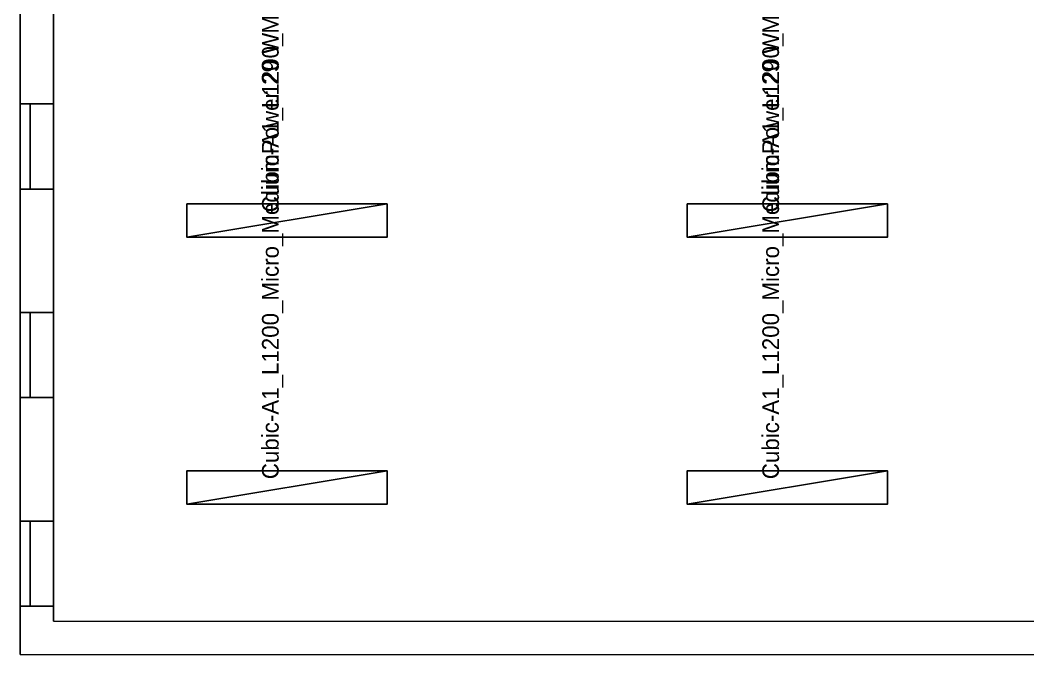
# Model space of a CAD drawing. Extents: x -15.3 to 44, y -4.2 to 20.6.
# Drawn here: x 26.02 to 32.06, y 3.98 to 7.79 of the extents above; entities that cross this region are included whole.
import ezdxf
from ezdxf.enums import TextEntityAlignment as Align

# ---------------------------------------------------------------- set-up
doc = ezdxf.new("R2010")
doc.units = 0
doc.header["$MEASUREMENT"] = 0
for name, color, linetype in [('rexp_Leuchten', 7, 'Continuous'), ('rexp_Leuchten_3d', 7, 'Continuous'), ('rexp_Leuchten_Besch', 7, 'Continuous'), ('rexp_Raum_Besch', 7, 'Continuous'), ('rexp_Raumelemente', 7, 'Continuous')]:
    doc.layers.add(name, color=color, linetype=linetype)
doc.layers.get('rexp_Leuchten').off()

# ---------------------------------------------------------------- blocks, each defined once
blk = doc.blocks.new('rexp_room_100')
at = {"layer": 'rexp_Raumelemente', "color": 251, "true_color": 0x646464}
for p, q in [((40.994, 7.865, 3.03), (40.994, 22.711, 3.03)), ((40.994, 7.865), (40.994, 22.711)), ((40.994, 22.711, 3.03), (40.994, 7.865, 3.03)), ((41.194, 8.065), (41.194, 22.511)), ((41.194, 22.511, 2.83), (41.194, 8.065, 2.83)), ((41.194, 22.511), (41.194, 8.065)), ((41.194, 8.065, 2.83), (41.194, 22.511, 2.83)), ((49.937, 8.063), (41.194, 8.065)), ((41.194, 8.065, 2.83), (49.937, 8.063, 2.83)), ((41.194, 8.065), (49.937, 8.063)), ((41.194, 8.065, 2.83), (41.194, 8.065)), ((49.937, 8.063, 2.83), (41.194, 8.065, 2.83)), ((41.194, 8.065), (41.194, 8.065, 2.83)), ((50.137, 7.863, 3.03), (40.994, 7.865, 3.03)), ((50.137, 7.863), (40.994, 7.865)), ((40.994, 7.865, 3.03), (50.137, 7.863, 3.03)), ((40.994, 7.865), (40.994, 7.865, 3.03)), ((40.994, 7.865, 3.03), (40.994, 7.865))]:
    blk.add_line(p, q, dxfattribs=at)
at = {"layer": 'rexp_Raum_Besch', "flags": 10}
for tag, rotation, p in [('L_257_9_0', 0.00001, (45.5615, 22.811)), ('L_257_8_0', 270, (50.2285, 21.9402)), ('L_257_7_0', 0.00005, (51.011, 21.67)), ('L_257_6_0', 89.95897, (52.391, 17.1768)), ('L_257_10_0', 90, (40.894, 15.288)), ('L_257_5_0', 359.97334, (51.0129, 12.6845)), ('L_257_4_0', 270, (50.2375, 10.5239)), ('L_257_3_0', 359.98689, (45.5654, 7.764))]:
    blk.add_attdef(tag, text='', height=0.1, rotation=rotation, dxfattribs=at).set_placement(p, align=Align.MIDDLE_CENTER)
at = {"layer": 'rexp_Raum_Besch', "flags": 8}
blk.add_attdef('Label', (-0.3, -0.3), '', height=0.1, dxfattribs=at)
blk = doc.blocks.new('rexp_wall_elem_100')
at = {"layer": 'rexp_Raumelemente', "color": 4, "true_color": 0x19ffff}
for p, q in [((40.994, 10.655, 0.2), (40.994, 11.165, 0.2)), ((40.994, 11.165, 2.8), (40.994, 10.655, 2.8)), ((40.994, 11.165, 0.2), (40.994, 11.165, 2.8)), ((40.994, 11.165, 2.8), (41.194, 11.165, 2.8)), ((40.994, 11.165, 0.2), (41.194, 11.165, 0.2)), ((41.054, 11.165, 0.2), (41.054, 10.655, 0.2)), ((41.054, 11.165, 2.8), (41.054, 11.165, 0.2)), ((41.194, 11.165, 0.2), (41.194, 10.655, 0.2)), ((41.194, 11.165, 2.8), (41.194, 11.165, 0.2)), ((41.194, 10.655, 2.8), (41.194, 11.165, 2.8)), ((41.194, 11.165, 2.8), (41.194, 11.165, 2.8)), ((41.194, 11.165, 0.2), (41.194, 11.165, 0.2)), ((40.994, 10.655, 2.8), (40.994, 10.655, 0.2)), ((40.994, 10.655, 2.8), (41.194, 10.655, 2.8)), ((40.994, 10.655, 0.2), (41.194, 10.655, 0.2)), ((41.054, 10.655, 2.8), (41.054, 10.655, 0.2)), ((41.194, 10.655, 0.2), (41.194, 10.655, 2.8)), ((41.194, 10.655, 2.8), (41.194, 10.655, 2.8)), ((41.194, 10.655, 0.2), (41.194, 10.655, 0.2)), ((40.994, 9.405, 0.2), (40.994, 9.915, 0.2)), ((40.994, 9.915, 2.8), (40.994, 9.405, 2.8)), ((40.994, 9.915, 0.2), (40.994, 9.915, 2.8)), ((40.994, 9.915, 2.8), (41.194, 9.915, 2.8)), ((40.994, 9.915, 0.2), (41.194, 9.915, 0.2)), ((41.054, 9.915, 0.2), (41.054, 9.405, 0.2)), ((41.054, 9.915, 2.8), (41.054, 9.915, 0.2)), ((41.194, 9.915, 0.2), (41.194, 9.405, 0.2)), ((41.194, 9.915, 2.8), (41.194, 9.915, 0.2)), ((41.194, 9.405, 2.8), (41.194, 9.915, 2.8)), ((41.194, 9.915, 2.8), (41.194, 9.915, 2.8)), ((41.194, 9.915, 0.2), (41.194, 9.915, 0.2)), ((40.994, 9.405, 2.8), (40.994, 9.405, 0.2)), ((40.994, 9.405, 2.8), (41.194, 9.405, 2.8)), ((40.994, 9.405, 0.2), (41.194, 9.405, 0.2)), ((41.054, 9.405, 2.8), (41.054, 9.405, 0.2)), ((41.194, 9.405, 0.2), (41.194, 9.405, 2.8)), ((41.194, 9.405, 2.8), (41.194, 9.405, 2.8)), ((41.194, 9.405, 0.2), (41.194, 9.405, 0.2)), ((40.994, 8.155, 0.2), (40.994, 8.665, 0.2)), ((40.994, 8.665, 2.8), (40.994, 8.155, 2.8)), ((40.994, 8.665, 0.2), (40.994, 8.665, 2.8)), ((40.994, 8.665, 2.8), (41.194, 8.665, 2.8)), ((40.994, 8.665, 0.2), (41.194, 8.665, 0.2)), ((41.054, 8.665, 0.2), (41.054, 8.155, 0.2)), ((41.054, 8.665, 2.8), (41.054, 8.665, 0.2)), ((41.194, 8.665, 0.2), (41.194, 8.155, 0.2)), ((41.194, 8.665, 2.8), (41.194, 8.665, 0.2)), ((41.194, 8.155, 2.8), (41.194, 8.665, 2.8)), ((41.194, 8.665, 2.8), (41.194, 8.665, 2.8)), ((41.194, 8.665, 0.2), (41.194, 8.665, 0.2)), ((40.994, 8.155, 2.8), (40.994, 8.155, 0.2)), ((40.994, 8.155, 2.8), (41.194, 8.155, 2.8)), ((40.994, 8.155, 0.2), (41.194, 8.155, 0.2)), ((41.054, 8.155, 2.8), (41.054, 8.155, 0.2)), ((41.194, 8.155, 0.2), (41.194, 8.155, 2.8)), ((41.194, 8.155, 2.8), (41.194, 8.155, 2.8)), ((41.194, 8.155, 0.2), (41.194, 8.155, 0.2))]:
    blk.add_line(p, q, dxfattribs=at)
at = {"layer": 'rexp_Raum_Besch', "flags": 10}
for tag, rotation, p in [('L_258_12_44', 90, (40.894, 22.16, 0.2)), ('L_259_1_52', 0.00008, (50.83, 21.67)), ('L_258_11_44', 90, (40.894, 20.91, 0.2)), ('L_258_10_44', 90, (40.894, 19.66, 0.2)), ('L_258_9_44', 90, (40.894, 18.41, 0.2)), ('L_258_8_44', 90, (40.894, 17.16, 0.2)), ('L_258_7_44', 90, (40.894, 15.91, 0.2)), ('L_258_6_44', 90, (40.894, 14.66, 0.2)), ('L_258_5_44', 90, (40.894, 13.41, 0.2)), ('L_258_4_44', 90, (40.894, 12.16, 0.2)), ('L_258_3_44', 90, (40.894, 10.91, 0.2)), ('L_258_2_44', 90, (40.894, 9.66, 0.2)), ('L_258_1_44', 90, (40.894, 8.41, 0.2))]:
    blk.add_attdef(tag, text='', height=0.1, rotation=rotation, dxfattribs=at).set_placement(p, align=Align.MIDDLE_CENTER)
blk.add_attdef('L_258_1_58', text='', height=0.1, dxfattribs=at).set_placement((51.789, 21.67), align=Align.MIDDLE_CENTER)
blk = doc.blocks.new('rexp_lib_69')
at = {"layer": 'rexp_Leuchten_Besch', "flags": 8}
blk.add_attdef('Label', (0.05, 0.05), '', height=0.1, dxfattribs=at)

msp = doc.modelspace()

# ---------------------------------------------------------------- block references
at = {"layer": 'rexp_Leuchten'}
ref = msp.add_blockref('rexp_lib_69', (27.617, 6.5853, 2.83), dxfattribs=dict(at, rotation=89.99999999999999))
ref.add_attrib('Label', 'Cubic-A1_L1200_Micro_MediumPower 29 W', (27.567, 6.6353, 2.83), dxfattribs={"layer": 'rexp_Leuchten_Besch', "height": 0.1, "rotation": 90})
ref = msp.add_blockref('rexp_lib_69', (30.617, 6.5853, 2.83), dxfattribs=dict(at, rotation=89.99999999999999))
ref.add_attrib('Label', 'Cubic-A1_L1200_Micro_MediumPower 29 W', (30.567, 6.6353, 2.83), dxfattribs={"layer": 'rexp_Leuchten_Besch', "height": 0.1, "rotation": 90})
ref = msp.add_blockref('rexp_lib_69', (27.617, 4.9853, 2.83), dxfattribs=dict(at, rotation=89.99999999999999))
ref.add_attrib('Label', 'Cubic-A1_L1200_Micro_MediumPower 29 W', (27.567, 5.0353, 2.83), dxfattribs={"layer": 'rexp_Leuchten_Besch', "height": 0.1, "rotation": 90})
ref = msp.add_blockref('rexp_lib_69', (30.617, 4.9853, 2.83), dxfattribs=dict(at, rotation=89.99999999999999))
ref.add_attrib('Label', 'Cubic-A1_L1200_Micro_MediumPower 29 W', (30.567, 5.0353, 2.83), dxfattribs={"layer": 'rexp_Leuchten_Besch', "height": 0.1, "rotation": 90})
at = {"layer": 'rexp_Raumelemente'}
for name in ['rexp_room_100', 'rexp_wall_elem_100']:
    msp.add_blockref(name, (-14.977, -3.8807), dxfattribs=at)

# ---------------------------------------------------------------- meshes
at = {"layer": 'rexp_Leuchten_3d', "color": 9, "true_color": 0xcacaca}
mesh = msp.add_polyface(dxfattribs=at)
corners = [(28.217, 6.6853, 2.775), (28.217, 6.4853, 2.775), (27.017, 6.4853, 2.775), (27.017, 6.6853, 2.775), (28.217, 6.6853, 2.83), (27.017, 6.6853, 2.83), (27.017, 6.4853, 2.83), (28.217, 6.4853, 2.83)]
mesh.append_faces([[corners[k] for k in face] for face in [(0, 2, 3, 0)]], dxfattribs={"vtx0": -1, "vtx3": -1, "color": 9})
mesh.append_faces([[corners[k] for k in face] for face in [(0, 1, 2, 0)]], dxfattribs={"vtx2": -1, "vtx3": -1, "color": 9})
at = {"layer": 'rexp_Leuchten_3d', "color": 253, "true_color": 0xa8a8a8}
mesh = msp.add_polyface(dxfattribs=at)
corners = [(28.217, 6.6853, 2.775), (28.217, 6.4853, 2.775), (27.017, 6.4853, 2.775), (27.017, 6.6853, 2.775), (28.217, 6.6853, 2.83), (27.017, 6.6853, 2.83), (27.017, 6.4853, 2.83), (28.217, 6.4853, 2.83)]
mesh.append_faces([[corners[k] for k in face] for face in [(0, 5, 4, 0), (3, 6, 5, 3), (2, 7, 6, 2), (1, 4, 7, 1)]], dxfattribs={"vtx0": -1, "vtx3": -1, "color": 253})
mesh.append_faces([[corners[k] for k in face] for face in [(7, 4, 6, 7)]], dxfattribs={"vtx1": -1, "vtx3": -1, "color": 253})
mesh.append_faces([[corners[k] for k in face] for face in [(4, 5, 6, 4), (0, 3, 5, 0), (3, 2, 6, 3), (2, 1, 7, 2), (1, 0, 4, 1)]], dxfattribs={"vtx2": -1, "vtx3": -1, "color": 253})
at = {"layer": 'rexp_Leuchten_3d', "color": 9, "true_color": 0xcacaca}
mesh = msp.add_polyface(dxfattribs=at)
corners = [(31.217, 6.6853, 2.775), (31.217, 6.4853, 2.775), (30.017, 6.4853, 2.775), (30.017, 6.6853, 2.775), (31.217, 6.6853, 2.83), (30.017, 6.6853, 2.83), (30.017, 6.4853, 2.83), (31.217, 6.4853, 2.83)]
mesh.append_faces([[corners[k] for k in face] for face in [(0, 2, 3, 0)]], dxfattribs={"vtx0": -1, "vtx3": -1, "color": 9})
mesh.append_faces([[corners[k] for k in face] for face in [(0, 1, 2, 0)]], dxfattribs={"vtx2": -1, "vtx3": -1, "color": 9})
at = {"layer": 'rexp_Leuchten_3d', "color": 253, "true_color": 0xa8a8a8}
mesh = msp.add_polyface(dxfattribs=at)
corners = [(31.217, 6.6853, 2.775), (31.217, 6.4853, 2.775), (30.017, 6.4853, 2.775), (30.017, 6.6853, 2.775), (31.217, 6.6853, 2.83), (30.017, 6.6853, 2.83), (30.017, 6.4853, 2.83), (31.217, 6.4853, 2.83)]
mesh.append_faces([[corners[k] for k in face] for face in [(0, 5, 4, 0), (3, 6, 5, 3), (2, 7, 6, 2), (1, 4, 7, 1)]], dxfattribs={"vtx0": -1, "vtx3": -1, "color": 253})
mesh.append_faces([[corners[k] for k in face] for face in [(7, 4, 6, 7)]], dxfattribs={"vtx1": -1, "vtx3": -1, "color": 253})
mesh.append_faces([[corners[k] for k in face] for face in [(4, 5, 6, 4), (0, 3, 5, 0), (3, 2, 6, 3), (2, 1, 7, 2), (1, 0, 4, 1)]], dxfattribs={"vtx2": -1, "vtx3": -1, "color": 253})
at = {"layer": 'rexp_Leuchten_3d', "color": 9, "true_color": 0xcacaca}
mesh = msp.add_polyface(dxfattribs=at)
corners = [(28.217, 5.0853, 2.775), (28.217, 4.8853, 2.775), (27.017, 4.8853, 2.775), (27.017, 5.0853, 2.775), (28.217, 5.0853, 2.83), (27.017, 5.0853, 2.83), (27.017, 4.8853, 2.83), (28.217, 4.8853, 2.83)]
mesh.append_faces([[corners[k] for k in face] for face in [(0, 2, 3, 0)]], dxfattribs={"vtx0": -1, "vtx3": -1, "color": 9})
mesh.append_faces([[corners[k] for k in face] for face in [(0, 1, 2, 0)]], dxfattribs={"vtx2": -1, "vtx3": -1, "color": 9})
at = {"layer": 'rexp_Leuchten_3d', "color": 253, "true_color": 0xa8a8a8}
mesh = msp.add_polyface(dxfattribs=at)
corners = [(28.217, 5.0853, 2.775), (28.217, 4.8853, 2.775), (27.017, 4.8853, 2.775), (27.017, 5.0853, 2.775), (28.217, 5.0853, 2.83), (27.017, 5.0853, 2.83), (27.017, 4.8853, 2.83), (28.217, 4.8853, 2.83)]
mesh.append_faces([[corners[k] for k in face] for face in [(0, 5, 4, 0), (3, 6, 5, 3), (2, 7, 6, 2), (1, 4, 7, 1)]], dxfattribs={"vtx0": -1, "vtx3": -1, "color": 253})
mesh.append_faces([[corners[k] for k in face] for face in [(7, 4, 6, 7)]], dxfattribs={"vtx1": -1, "vtx3": -1, "color": 253})
mesh.append_faces([[corners[k] for k in face] for face in [(4, 5, 6, 4), (0, 3, 5, 0), (3, 2, 6, 3), (2, 1, 7, 2), (1, 0, 4, 1)]], dxfattribs={"vtx2": -1, "vtx3": -1, "color": 253})
at = {"layer": 'rexp_Leuchten_3d', "color": 9, "true_color": 0xcacaca}
mesh = msp.add_polyface(dxfattribs=at)
corners = [(31.217, 5.0853, 2.775), (31.217, 4.8853, 2.775), (30.017, 4.8853, 2.775), (30.017, 5.0853, 2.775), (31.217, 5.0853, 2.83), (30.017, 5.0853, 2.83), (30.017, 4.8853, 2.83), (31.217, 4.8853, 2.83)]
mesh.append_faces([[corners[k] for k in face] for face in [(0, 2, 3, 0)]], dxfattribs={"vtx0": -1, "vtx3": -1, "color": 9})
mesh.append_faces([[corners[k] for k in face] for face in [(0, 1, 2, 0)]], dxfattribs={"vtx2": -1, "vtx3": -1, "color": 9})
at = {"layer": 'rexp_Leuchten_3d', "color": 253, "true_color": 0xa8a8a8}
mesh = msp.add_polyface(dxfattribs=at)
corners = [(31.217, 5.0853, 2.775), (31.217, 4.8853, 2.775), (30.017, 4.8853, 2.775), (30.017, 5.0853, 2.775), (31.217, 5.0853, 2.83), (30.017, 5.0853, 2.83), (30.017, 4.8853, 2.83), (31.217, 4.8853, 2.83)]
mesh.append_faces([[corners[k] for k in face] for face in [(0, 5, 4, 0), (3, 6, 5, 3), (2, 7, 6, 2), (1, 4, 7, 1)]], dxfattribs={"vtx0": -1, "vtx3": -1, "color": 253})
mesh.append_faces([[corners[k] for k in face] for face in [(7, 4, 6, 7)]], dxfattribs={"vtx1": -1, "vtx3": -1, "color": 253})
mesh.append_faces([[corners[k] for k in face] for face in [(4, 5, 6, 4), (0, 3, 5, 0), (3, 2, 6, 3), (2, 1, 7, 2), (1, 0, 4, 1)]], dxfattribs={"vtx2": -1, "vtx3": -1, "color": 253})

doc.saveas('drawing.dxf')
